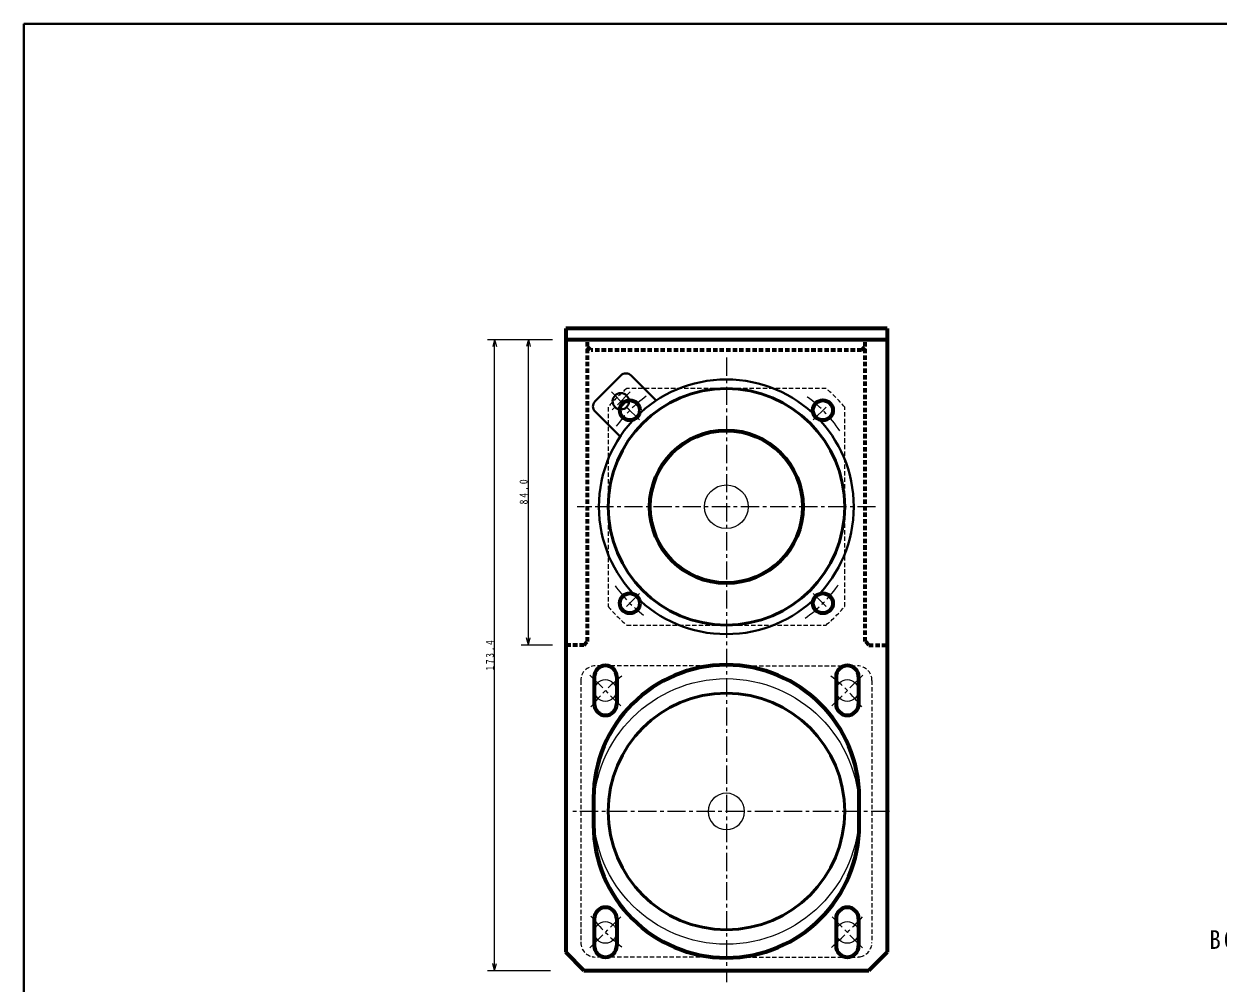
# Model space of a CAD drawing. Units: millimetres on the paper. Extents: x -1451 to 1005, y -1119 to 227.
# Drawn here: x -1428 to -1100, y -711 to -447.4 of the extents above; entities that cross this region are included whole.
import ezdxf

# ---------------------------------------------------------------- set-up
doc = ezdxf.new("R2010")
doc.units = ezdxf.units.MM
doc.linetypes.add('CHAIN1', pattern=[8, 5, -1, 1, -1])
doc.linetypes.add('DASHED1', pattern=[1.8, 1.2, -0.6])
for name, color, linetype, lineweight in [('0-1_外形1', 3, 'Continuous', 25), ('0-4_外形4', 2, 'Continuous', 50), ('0-5_中太線外形', 3, 'Continuous', 25), ('0-6_太線外形', 5, 'Continuous', 40), ('0-8_陰線', 4, 'DASHED1', 9), ('0-9_中心線', 3, 'Continuous', 25), ('0-A_寸法文字', 1, 'Continuous', 9)]:
    doc.layers.add(name, color=color, linetype=linetype, lineweight=lineweight)
doc.styles.add('ＭＳ ゴシック', font='')
doc.styles.get('ＭＳ ゴシック').set_extended_font_data('MS Gothic')

msp = doc.modelspace()

# ---------------------------------------------------------------- linework, layer by layer
at = {"layer": '0-1_外形1', "color": 5, "lineweight": 40}
for p, q in [((-1271.108, -551.108), (-1264.037, -544.037)), ((-1254.345, -550.901), (-1261.209, -544.037)), ((-1271.108, -553.937), (-1264.244, -560.801)), ((-1253.238, -552.008), (-1253.237, -552.009))]:
    msp.add_line(p, q, dxfattribs=at)
at = {"layer": '0-1_外形1', "color": 4, "linetype": 'CHAIN1', "lineweight": 9}
for p, q in [((-1261.444, -548.516), (-1266.63, -553.701)), ((-1266.63, -548.516), (-1261.444, -553.701))]:
    msp.add_line(p, q, dxfattribs=at)
at = {"layer": '0-1_外形1', "color": 5, "lineweight": 40}
msp.add_circle((-1264.037, -551.108), 2.25, dxfattribs=at)
for centre, start, end in [((-1262.623, -545.452), 45, 135), ((-1269.694, -552.523), 135, 225)]:
    msp.add_arc(centre, 2, start, end, dxfattribs=at)
at = {"layer": '0-4_外形4', "color": 5, "lineweight": 40}
msp.add_circle((-1235.046, -580.1), 35, dxfattribs=at)
at = {"layer": '0-5_中太線外形', "color": 4, "linetype": 'CHAIN1', "lineweight": 9}
for p, q in [((-1235.046, -619.233), (-1235.046, -710.778)), ((-1272.522, -626.356), (-1264.037, -634.841)), ((-1197.569, -626.356), (-1206.054, -634.841)), ((-1190.258, -663.833), (-1278.073, -663.833)), ((-1272.522, -701.309), (-1264.037, -692.824)), ((-1197.613, -701.353), (-1206.01, -692.78))]:
    msp.add_line(p, q, dxfattribs=at)
at = {"layer": '0-5_中太線外形', "color": 2, "lineweight": 50}
for centre in [(-1235.046, -580.1), (-1235.046, -663.833)]:
    msp.add_circle(centre, 32.5, dxfattribs=at)
at = {"layer": '0-5_中太線外形'}
for centre, radius in [((-1235.046, -580.1), 6), ((-1235.046, -663.833), 36.5), ((-1268.28, -630.599), 3), ((-1201.812, -630.599), 3), ((-1268.28, -697.067), 3), ((-1201.812, -697.067), 3)]:
    msp.add_circle(centre, radius, dxfattribs=at)
at = {"layer": '0-5_中太線外形', "color": 4, "linetype": 'CHAIN1', "lineweight": 9}
for centre, radius, start, end in [((-1235.046, -663.833), 47, 127.68501, 142.31497), ((-1235.046, -663.833), 47, 37.68501, 52.31497), ((-1235.046, -663.833), 47, 217.68501, 232.31497), ((-1308.183, -588.46), 152.021, 312.1429, 316.66568)]:
    msp.add_arc(centre, radius, start, end, dxfattribs=at)
at = {"layer": '0-5_中太線外形'}
for start, end in [(90, 270), (270, 90)]:
    msp.add_arc((-1235.046, -663.833), 5, start, end, dxfattribs=at)
at = {"layer": '0-6_太線外形', "color": 6, "lineweight": 70}
for p, q in [((-1279.184, -531.1), (-1279.184, -702.533)), ((-1190.907, -531.1), (-1279.184, -531.1)), ((-1190.907, -531.1), (-1190.907, -702.533)), ((-1279.184, -534.1), (-1190.907, -534.1)), ((-1271.38, -626.838), (-1271.38, -634.292)), ((-1265.18, -626.838), (-1265.18, -634.292)), ((-1204.912, -626.838), (-1204.912, -634.292)), ((-1198.712, -626.838), (-1198.712, -634.292)), ((-1271.546, -660.072), (-1271.546, -667.526)), ((-1198.546, -667.526), (-1198.546, -660.072)), ((-1271.38, -693.306), (-1271.38, -700.76)), ((-1265.18, -693.306), (-1265.18, -700.76)), ((-1204.912, -693.306), (-1204.912, -700.76)), ((-1198.712, -693.306), (-1198.712, -700.76)), ((-1274.184, -707.533), (-1279.184, -702.533)), ((-1195.907, -707.533), (-1190.907, -702.533)), ((-1274.184, -707.533), (-1195.907, -707.533))]:
    msp.add_line(p, q, dxfattribs=at)
at = {"layer": '0-6_太線外形', "color": 6, "linetype": 'DASHED1', "lineweight": 70}
for p, q in [((-1273.184, -617.094), (-1273.184, -534.1)), ((-1196.907, -617.094), (-1196.907, -534.1)), ((-1273.184, -536.1), (-1272.184, -537.1)), ((-1197.907, -537.1), (-1272.184, -537.1)), ((-1197.907, -537.1), (-1196.907, -536.1)), ((-1274.184, -618.093), (-1279.184, -618.085)), ((-1274.184, -618.093), (-1273.184, -617.094)), ((-1195.907, -618.093), (-1196.907, -617.094)), ((-1195.907, -618.093), (-1190.907, -618.085))]:
    msp.add_line(p, q, dxfattribs=at)
at = {"layer": '0-6_太線外形'}
msp.add_line((-1263.137, -561.908), (-1263.136, -561.909), dxfattribs=at)
at = {"layer": '0-6_太線外形', "color": 6, "lineweight": 70}
for centre, radius in [((-1261.562, -553.583), 2.75), ((-1208.529, -553.583), 2.75), ((-1235.046, -580.1), 21), ((-1261.562, -606.616), 2.75), ((-1208.529, -606.616), 2.75)]:
    msp.add_circle(centre, radius, dxfattribs=at)
at = {"layer": '0-6_太線外形'}
msp.add_arc((-1235.046, -580.1), 35, 146.53696, 147.37984, dxfattribs=at)
at = {"layer": '0-6_太線外形', "color": 6, "lineweight": 70}
for centre, radius, start, end in [((-1235.046, -660.072), 36.5, 0, 180), ((-1268.28, -626.838), 3.1, 0, 180), ((-1201.812, -626.838), 3.1, 0, 180), ((-1268.28, -634.292), 3.1, 180, 0), ((-1201.812, -634.292), 3.1, 180, 0), ((-1235.046, -667.526), 36.5, 180, 0), ((-1268.28, -693.306), 3.1, 0, 180), ((-1201.812, -693.306), 3.1, 0, 180), ((-1268.28, -700.76), 3.1, 180, 0), ((-1201.812, -700.76), 3.1, 180, 0)]:
    msp.add_arc(centre, radius, start, end, dxfattribs=at)
at = {"layer": '0-8_陰線'}
for p, q in [((-1207.66, -547.6), (-1262.432, -547.6)), ((-1267.546, -552.714), (-1267.546, -607.486)), ((-1202.546, -607.486), (-1202.546, -552.714)), ((-1262.432, -612.6), (-1207.66, -612.6)), ((-1235.046, -623.833), (-1271.046, -623.833)), ((-1235.046, -623.833), (-1199.046, -623.833)), ((-1275.046, -627.833), (-1275.046, -699.833)), ((-1195.046, -627.833), (-1195.046, -699.833)), ((-1275.046, -694.294), (-1275.046, -699.833)), ((-1235.046, -703.833), (-1271.046, -703.833)), ((-1235.046, -703.833), (-1199.046, -703.833))]:
    msp.add_line(p, q, dxfattribs=at)
for centre, radius, start, end in [((-1235.046, -580.1), 42.5, 130.11916, 139.88083), ((-1235.046, -580.1), 42.5, 40.11916, 49.88083), ((-1235.046, -580.1), 42.5, 220.11916, 229.88083), ((-1235.046, -580.1), 42.5, 310.11916, 319.88083), ((-1271.046, -627.833), 4, 90, 180), ((-1199.046, -627.833), 4, 0, 90), ((-1271.046, -699.833), 4, 180, 270), ((-1199.046, -699.833), 4, 280.33482, 0), ((-1199.046, -699.833), 4, 270, 280.33482)]:
    msp.add_arc(centre, radius, start, end, dxfattribs=at)
at = {"layer": '0-9_中心線', "color": 5, "lineweight": 40}
for p, q in [((-1428.032, -447.392), (-1428.032, -988.794)), ((-1064.153, -447.392), (-1428.032, -447.392))]:
    msp.add_line(p, q, dxfattribs=at)
at = {"layer": '0-9_中心線', "color": 4, "linetype": 'CHAIN1', "lineweight": 9}
for p, q in [((-1235.046, -539.1), (-1235.046, -621.1)), ((-1258.911, -556.235), (-1264.214, -550.932)), ((-1211.181, -556.235), (-1205.877, -550.932)), ((-1194.046, -580.1), (-1276.046, -580.1)), ((-1258.911, -603.965), (-1264.214, -609.268)), ((-1211.181, -603.965), (-1205.877, -609.268))]:
    msp.add_line(p, q, dxfattribs=at)
for start, end in [(125.91974, 143.85627), (33.75904, 54.87746), (215.41969, 232.56959), (305.19142, 325.67752)]:
    msp.add_arc((-1235.046, -580.1), 37.5, start, end, dxfattribs=at)
at = {"layer": '0-A_寸法文字'}
for p, q in [((-1300.705, -534.1), (-1283.331, -534.1)), ((-1298.705, -534.1), (-1299.223, -536.032)), ((-1298.705, -707.533), (-1298.705, -534.1)), ((-1298.705, -534.1), (-1298.187, -536.032)), ((-1291.439, -534.1), (-1282.8, -534.1)), ((-1289.439, -534.1), (-1289.957, -536.032)), ((-1289.439, -618.085), (-1289.439, -534.1)), ((-1289.439, -534.1), (-1288.921, -536.032)), ((-1289.439, -618.085), (-1289.957, -616.153)), ((-1289.439, -618.085), (-1288.921, -616.153)), ((-1291.439, -618.085), (-1282.8, -618.085)), ((-1300.705, -707.533), (-1283.331, -707.533)), ((-1298.705, -707.533), (-1299.223, -705.601)), ((-1298.705, -707.533), (-1298.187, -705.601))]:
    msp.add_line(p, q, dxfattribs=at)

# ---------------------------------------------------------------- texts
at = {"layer": '0-A_寸法文字', "color": 7, "char_height": 2.199, "attachment_point": 7, "rotation": 90, "style": 'ＭＳ ゴシック'}
for s, insert in [('\\T1.38;\\W0.9;84.0', (-1289.639, -579.467)), ('\\T1.38;\\W0.85;173.4', (-1298.905, -625.066))]:
    msp.add_mtext(s, dxfattribs=dict(at, insert=insert))
at = {"layer": '0-A_寸法文字', "color": 2, "insert": (-1102.37, -702.964), "char_height": 5.132, "attachment_point": 7, "style": 'ＭＳ ゴシック'}
msp.add_mtext('\\T1.28;\\W0.9;BG345P3M15-530\\~(ツバキ)', dxfattribs=at)

doc.saveas('drawing.dxf')
